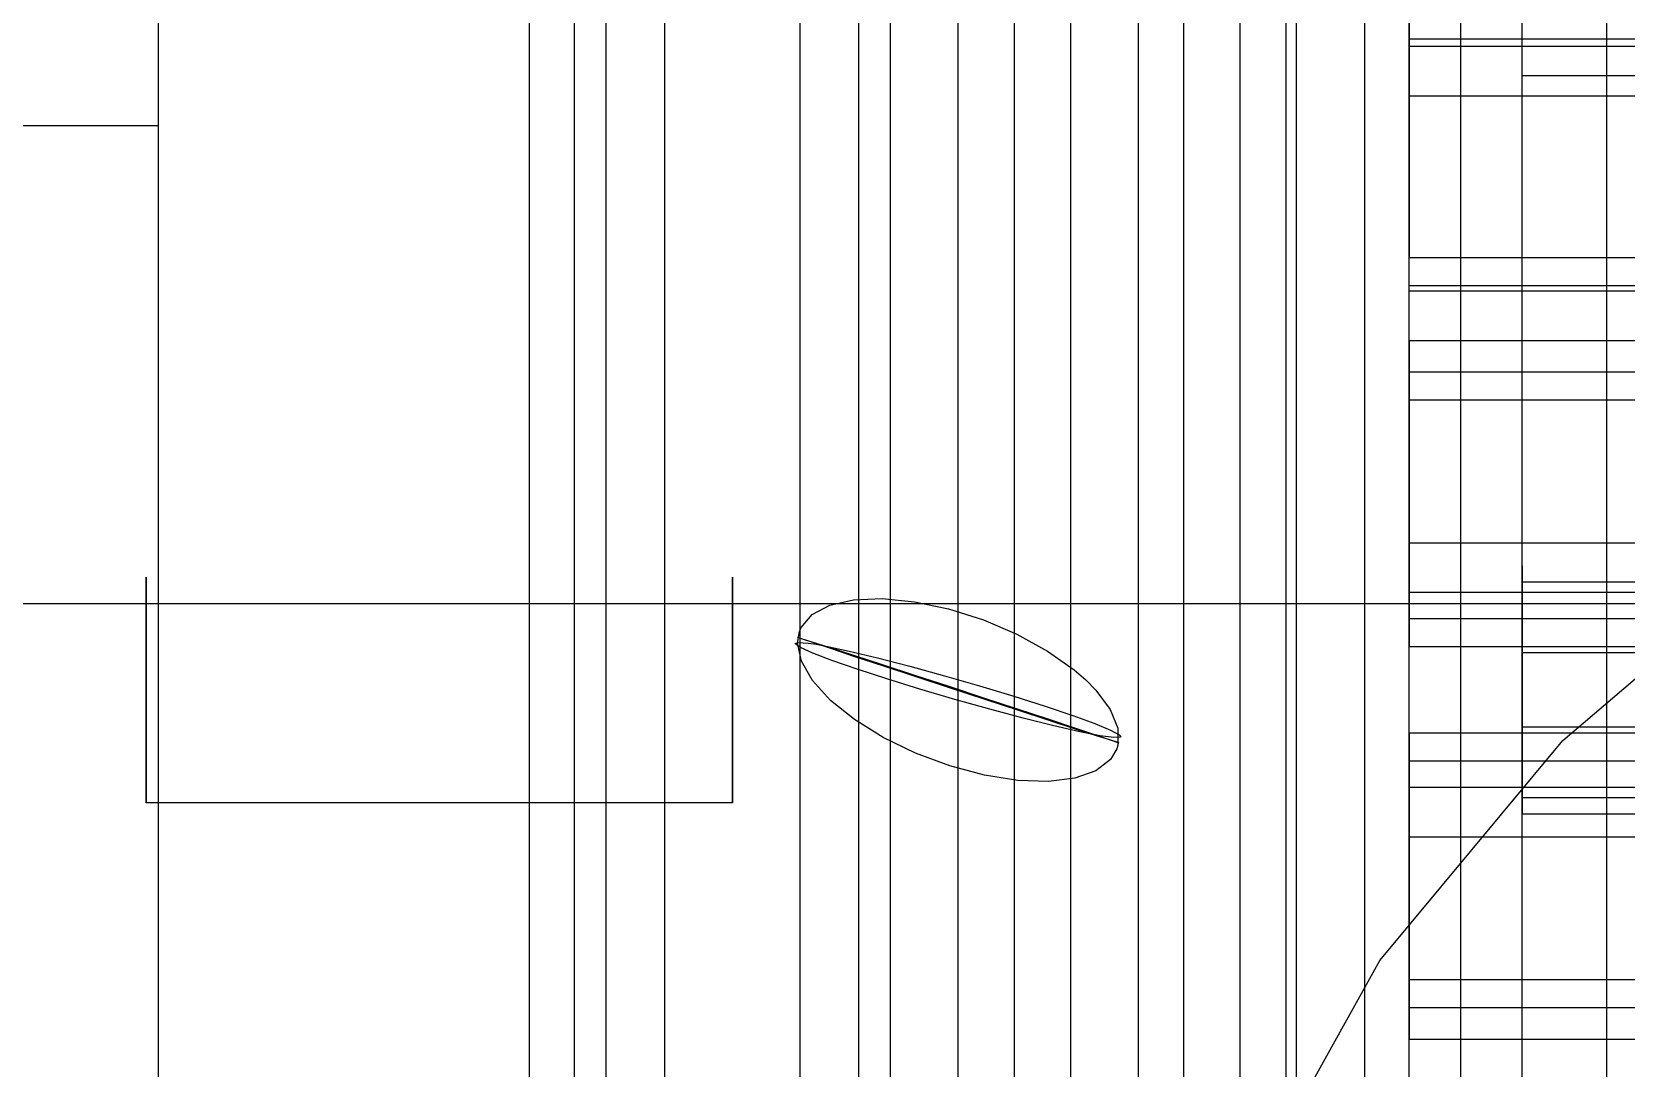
# Model space of a CAD drawing. Header units: millimetres. Extents: x -1355 to 669, y -1138 to 733.
# Drawn here: x -979.32 to -971.54, y 42.24 to 47.29 of the extents above; entities that cross this region are included whole.
import ezdxf

# ---------------------------------------------------------------- set-up
doc = ezdxf.new("R2010")
doc.units = ezdxf.units.MM
doc.layers.add('HIDDEN', color=8, linetype='Continuous')
doc.layers.add('VISIBLE', color=7, linetype='Continuous')

msp = doc.modelspace()

# ---------------------------------------------------------------- linework, layer by layer
at = {"layer": 'HIDDEN'}
for points in [[(-973.1984, 29), (-973.1984, 93)], [(-973.1984, 29), (-973.1984, 93)], [(-974.7984, 31.32), (-974.7984, 56.84)], [(-974.7984, 31.32), (-974.7984, 56.84)], [(-974.7984, 31.32), (-974.7984, 56.84)], [(-974.7984, 31.32), (-974.7984, 56.84)], [(-974.5234, 31.65), (-974.5234, 56.51)], [(-974.5234, 31.65), (-974.5234, 56.51)], [(-974.5234, 31.65), (-974.5234, 56.51)], [(-974.5234, 31.65), (-974.5234, 56.51)], [(-976.6684, 31.1), (-976.6684, 56.4)], [(-976.6684, 31.1), (-976.6684, 56.4)], [(-976.6684, 31.1), (-976.6684, 56.4)], [(-976.6684, 31.1), (-976.6684, 56.4)], [(-976.5144, 31.1), (-976.5144, 56.4)], [(-976.5144, 31.1), (-976.5144, 56.4)], [(-976.5144, 31.1), (-976.5144, 56.4)], [(-976.5144, 31.1), (-976.5144, 56.4)], [(-976.5144, 31.1), (-976.5144, 56.4)], [(-976.5144, 31.1), (-976.5144, 56.4)], [(-976.5144, 31.1), (-976.5144, 56.4)], [(-976.5144, 31.1), (-976.5144, 56.4)], [(-976.5144, 31.1), (-976.5144, 56.4)], [(-976.5144, 31.1), (-976.5144, 56.4)], [(-976.5144, 31.1), (-976.5144, 56.4)], [(-976.5144, 31.1), (-976.5144, 56.4)], [(-976.5144, 31.1), (-976.5144, 56.4)], [(-976.5144, 31.1), (-976.5144, 56.4)], [(-976.5144, 31.1), (-976.5144, 56.4)], [(-976.5144, 31.1), (-976.5144, 56.4)], [(-976.5144, 31.1), (-976.5144, 56.4)], [(-976.5144, 31.1), (-976.5144, 56.4)], [(-976.5144, 31.1), (-976.5144, 56.4)], [(-976.5144, 31.1), (-976.5144, 56.4)], [(-976.2284, 31.1), (-976.2284, 56.4)], [(-976.2284, 31.1), (-976.2284, 56.4)], [(-975.5684, 31.1), (-975.5684, 56.4)], [(-975.5684, 31.1), (-975.5684, 56.4)], [(-975.2824, 31.1), (-975.2824, 56.4)], [(-975.2824, 31.1), (-975.2824, 56.4)], [(-975.2824, 31.1), (-975.2824, 56.4)], [(-975.2824, 31.1), (-975.2824, 56.4)], [(-975.2824, 31.1), (-975.2824, 56.4)], [(-975.2824, 31.1), (-975.2824, 56.4)], [(-975.2824, 31.1), (-975.2824, 56.4)], [(-975.2824, 31.1), (-975.2824, 56.4)], [(-975.2824, 31.1), (-975.2824, 56.4)], [(-975.2824, 31.1), (-975.2824, 56.4)], [(-975.2824, 31.1), (-975.2824, 56.4)], [(-975.2824, 31.1), (-975.2824, 56.4)], [(-975.2824, 31.1), (-975.2824, 56.4)], [(-975.2824, 31.1), (-975.2824, 56.4)], [(-975.2824, 31.1), (-975.2824, 56.4)], [(-975.2824, 31.1), (-975.2824, 56.4)], [(-975.2824, 31.1), (-975.2824, 56.4)], [(-975.2824, 31.1), (-975.2824, 56.4)], [(-975.2824, 31.1), (-975.2824, 56.4)], [(-975.2824, 31.1), (-975.2824, 56.4)], [(-975.1284, 31.1), (-975.1284, 56.4)], [(-975.1284, 31.1), (-975.1284, 56.4)], [(-975.1284, 31.1), (-975.1284, 56.4)], [(-975.1284, 31.1), (-975.1284, 56.4)], [(-978.6984, 3.61), (-978.6984, 56.18)], [(-978.6984, 3.61), (-978.6984, 56.18)], [(-978.6984, 4.05), (-978.6984, 56.18)], [(-978.6984, 4.05), (-978.6984, 56.18)], [(-978.6984, 4.49), (-978.6984, 56.18)], [(-978.6984, 4.49), (-978.6984, 56.18)], [(-978.6984, 5.59), (-978.6984, 56.18)], [(-978.6984, 5.59), (-978.6984, 56.18)], [(-974.2484, 31.98), (-974.2484, 56.18)], [(-974.2484, 31.98), (-974.2484, 56.18)], [(-974.2484, 31.98), (-974.2484, 56.18)], [(-974.2484, 31.98), (-974.2484, 56.18)], [(-973.6984, 32.53), (-973.6984, 55.63)], [(-973.6984, 32.53), (-973.6984, 55.63)], [(-973.6984, 32.53), (-973.6984, 55.63)], [(-973.6984, 32.53), (-973.6984, 55.63)], [(-973.6984, 32.53), (-973.6984, 55.63)], [(-973.6984, 32.53), (-973.6984, 55.63)], [(-973.4234, 32.805), (-973.4234, 55.355)], [(-973.4234, 32.805), (-973.4234, 55.355)], [(-973.4234, 32.805), (-973.4234, 55.355)], [(-973.4234, 32.805), (-973.4234, 55.355)], [(-973.4234, 32.805), (-973.4234, 55.355)], [(-973.4234, 32.805), (-973.4234, 55.355)], [(-973.4234, 32.805), (-973.4234, 55.355)], [(-973.4234, 32.805), (-973.4234, 55.355)], [(-973.1484, 33.08), (-973.1484, 55.08)], [(-973.1484, 33.08), (-973.1484, 55.08)], [(-973.1484, 33.08), (-973.1484, 55.08)], [(-973.1484, 33.08), (-973.1484, 55.08)], [(-973.1484, 33.355), (-973.1484, 54.805)], [(-973.1484, 33.355), (-973.1484, 54.805)], [(-973.1484, 33.355), (-973.1484, 54.805)], [(-973.1484, 33.355), (-973.1484, 54.805)], [(-973.1484, 33.355), (-973.1484, 54.805)], [(-973.1484, 33.355), (-973.1484, 54.805)], [(-973.9184, 33.63), (-973.9184, 54.53)], [(-973.9184, 33.63), (-973.9184, 54.53)], [(-973.9184, 33.63), (-973.9184, 54.53)], [(-971.6359, 33.85), (-971.6359, 54.31)], [(-971.6359, 33.85), (-971.6359, 54.31)], [(-976.8884, 33.3), (-976.8884, 54.2)], [(-976.8884, 33.3), (-976.8884, 54.2)], [(-972.8153, 34.18), (-972.8153, 53.98)], [(-972.3464, 34.18), (-972.3464, 53.98)], [(-972.5984, 47.2168), (-972.5984, 49.3952)], [(-972.5984, 48.4448), (-972.5984, 47.2168)], [(-972.5984, 46.9752), (-972.5984, 48.2032)], [(-972.5984, 46.0248), (-972.5984, 48.2032)], [(-972.5984, 46.1874), (-972.5984, 47.8102)], [(-972.5984, 46.1874), (-972.5984, 47.8102)], [(-972.5984, 47.3898), (-972.5984, 46.1874)], [(-972.5984, 47.3898), (-972.5984, 46.1874)], [(-972.0484, 47.0742), (-972.0484, 47.4192)], [(-972.0484, 44.6058), (-972.0484, 47.4192)], [(-972.0484, 47.0742), (-972.0484, 47.4192)], [(-972.0484, 44.6058), (-972.0484, 47.4192)], [(-972.5984, 46.0502), (-972.5984, 47.2526)], [(-941.7984, 47.2526), (-972.5984, 47.2526)], [(-972.5984, 45.6298), (-972.5984, 47.2526)], [(-972.5984, 46.0502), (-972.5984, 47.2526)], [(-941.7984, 47.2526), (-972.5984, 47.2526)], [(-972.5984, 45.6298), (-972.5984, 47.2526)], [(-941.7984, 47.2168), (-972.5984, 47.2168)], [(-942.3484, 47.0742), (-972.0484, 47.0742)], [(-972.0484, 44.2608), (-972.0484, 47.0742)], [(-942.3484, 47.0742), (-972.0484, 47.0742)], [(-972.0484, 44.2608), (-972.0484, 47.0742)], [(-941.7984, 46.9752), (-972.5984, 46.9752)], [(-972.5984, 44.7968), (-972.5984, 46.9752)], [(-978.6984, 46.83), (-979.6984, 46.83)], [(-978.6984, 46.83), (-979.6984, 46.83)], [(-978.6984, 46.83), (-979.6984, 46.83)], [(-978.6984, 46.83), (-979.6984, 46.83)], [(-978.6984, 4.71), (-978.6984, 46.83)], [(-978.6984, 4.71), (-978.6984, 46.83)], [(-978.6984, 5.15), (-978.6984, 46.83)], [(-978.6984, 5.15), (-978.6984, 46.83)], [(-941.7984, 46.1874), (-972.5984, 46.1874)], [(-941.7984, 46.1874), (-972.5984, 46.1874)], [(-941.7984, 46.0502), (-972.5984, 46.0502)], [(-972.5984, 44.4274), (-972.5984, 46.0502)], [(-941.7984, 46.0502), (-972.5984, 46.0502)], [(-972.5984, 44.4274), (-972.5984, 46.0502)], [(-972.5984, 44.7968), (-972.5984, 46.0248)], [(-941.7984, 46.0248), (-972.5984, 46.0248)], [(-972.5984, 45.7832), (-972.5984, 44.5552)], [(-941.7984, 45.7832), (-972.5984, 45.7832)], [(-972.5984, 43.6048), (-972.5984, 45.7832)], [(-972.5984, 44.4274), (-972.5984, 45.6298)], [(-941.7984, 45.6298), (-972.5984, 45.6298)], [(-972.5984, 44.4274), (-972.5984, 45.6298)], [(-941.7984, 45.6298), (-972.5984, 45.6298)], [(-972.5984, 45.4926), (-972.5984, 44.2902)], [(-941.7984, 45.4926), (-972.5984, 45.4926)], [(-972.5984, 43.8698), (-972.5984, 45.4926)], [(-972.5984, 45.4926), (-972.5984, 44.2902)], [(-941.7984, 45.4926), (-972.5984, 45.4926)], [(-972.5984, 43.8698), (-972.5984, 45.4926)], [(-941.7984, 44.7968), (-972.5984, 44.7968)], [(-978.7584, 44.63), (-978.7584, 44.614)], [(-978.7584, 44.614), (-978.7584, 44.63)], [(-978.7584, 44.63), (-978.7584, 44.614)], [(-978.7584, 44.614), (-978.7584, 44.63)], [(-978.7584, 44.63), (-978.7584, 44.614)], [(-978.7584, 44.614), (-978.7584, 44.63)], [(-978.7584, 44.63), (-978.7584, 44.614)], [(-978.7584, 44.614), (-978.7584, 44.63)], [(-978.7584, 44.63), (-978.7584, 44.614)], [(-978.7584, 44.614), (-978.7584, 44.63)], [(-978.7584, 44.63), (-978.7584, 44.614)], [(-978.7584, 44.614), (-978.7584, 44.63)], [(-978.7584, 44.63), (-978.7584, 44.614)], [(-978.7584, 44.614), (-978.7584, 44.63)], [(-978.7584, 44.63), (-978.7584, 44.614)], [(-978.7584, 44.614), (-978.7584, 44.63)], [(-975.8984, 44.63), (-975.8984, 44.614)], [(-975.8984, 44.614), (-975.8984, 44.63)], [(-975.8984, 44.63), (-975.8984, 44.614)], [(-975.8984, 44.614), (-975.8984, 44.63)], [(-975.8984, 44.63), (-975.8984, 44.614)], [(-975.8984, 44.614), (-975.8984, 44.63)], [(-975.8984, 44.63), (-975.8984, 44.614)], [(-975.8984, 44.614), (-975.8984, 44.63)], [(-975.8984, 44.63), (-975.8984, 44.614)], [(-975.8984, 44.614), (-975.8984, 44.63)], [(-975.8984, 44.63), (-975.8984, 44.614)], [(-975.8984, 44.614), (-975.8984, 44.63)], [(-975.8984, 44.63), (-975.8984, 44.614)], [(-975.8984, 44.614), (-975.8984, 44.63)], [(-975.8984, 44.63), (-975.8984, 44.614)], [(-975.8984, 44.614), (-975.8984, 44.63)], [(-972.0484, 44.685), (-972.0484, 44.6674)], [(-972.0484, 44.6674), (-972.0484, 44.685)], [(-972.0484, 44.685), (-972.0484, 44.6674)], [(-972.0484, 44.6674), (-972.0484, 44.685)], [(-972.0484, 44.685), (-972.0484, 44.6674)], [(-972.0484, 44.6674), (-972.0484, 44.685)], [(-972.0484, 44.685), (-972.0484, 44.6674)], [(-972.0484, 44.6674), (-972.0484, 44.685)], [(-972.0484, 44.685), (-972.0484, 44.6674)], [(-972.0484, 44.6674), (-972.0484, 44.685)], [(-972.0484, 44.685), (-972.0484, 44.6674)], [(-972.0484, 44.6674), (-972.0484, 44.685)], [(-972.0484, 44.685), (-972.0484, 44.6674)], [(-972.0484, 44.6674), (-972.0484, 44.685)], [(-972.0484, 44.685), (-972.0484, 44.6674)], [(-972.0484, 44.6674), (-972.0484, 44.685)], [(-972.0484, 44.685), (-972.0484, 44.6674)], [(-972.0484, 44.6674), (-972.0484, 44.685)], [(-972.0484, 44.6674), (-972.0484, 44.6157)], [(-972.0484, 44.6157), (-972.0484, 44.6674)], [(-972.0484, 44.6674), (-972.0484, 44.6157)], [(-972.0484, 44.6157), (-972.0484, 44.6674)], [(-972.0484, 44.6674), (-972.0484, 44.6157)], [(-972.0484, 44.6157), (-972.0484, 44.6674)], [(-972.0484, 44.6674), (-972.0484, 44.6157)], [(-972.0484, 44.6157), (-972.0484, 44.6674)], [(-972.0484, 44.6674), (-972.0484, 44.6157)], [(-972.0484, 44.6157), (-972.0484, 44.6674)], [(-972.0484, 44.6674), (-972.0484, 44.6157)], [(-972.0484, 44.6157), (-972.0484, 44.6674)], [(-972.0484, 44.6674), (-972.0484, 44.6157)], [(-972.0484, 44.6157), (-972.0484, 44.6674)], [(-972.0484, 44.6674), (-972.0484, 44.6157)], [(-972.0484, 44.6157), (-972.0484, 44.6674)], [(-972.0484, 44.6674), (-972.0484, 44.6157)], [(-972.0484, 44.6157), (-972.0484, 44.6674)], [(-978.7584, 44.614), (-978.7584, 44.567)], [(-978.7584, 44.567), (-978.7584, 44.614)], [(-978.7584, 44.614), (-978.7584, 44.567)], [(-978.7584, 44.567), (-978.7584, 44.614)], [(-978.7584, 44.614), (-978.7584, 44.567)], [(-978.7584, 44.567), (-978.7584, 44.614)], [(-978.7584, 44.614), (-978.7584, 44.567)], [(-978.7584, 44.567), (-978.7584, 44.614)], [(-978.7584, 44.614), (-978.7584, 44.567)], [(-978.7584, 44.567), (-978.7584, 44.614)], [(-978.7584, 44.614), (-978.7584, 44.567)], [(-978.7584, 44.567), (-978.7584, 44.614)], [(-978.7584, 44.614), (-978.7584, 44.567)], [(-978.7584, 44.567), (-978.7584, 44.614)], [(-978.7584, 44.614), (-978.7584, 44.567)], [(-978.7584, 44.567), (-978.7584, 44.614)], [(-978.7584, 44.567), (-978.7584, 44.4917)], [(-978.7584, 44.4917), (-978.7584, 44.567)], [(-978.7584, 44.567), (-978.7584, 44.4917)], [(-978.7584, 44.4917), (-978.7584, 44.567)], [(-978.7584, 44.567), (-978.7584, 44.4917)], [(-978.7584, 44.4917), (-978.7584, 44.567)], [(-978.7584, 44.567), (-978.7584, 44.4917)], [(-978.7584, 44.4917), (-978.7584, 44.567)], [(-978.7584, 44.567), (-978.7584, 44.4917)], [(-978.7584, 44.4917), (-978.7584, 44.567)], [(-978.7584, 44.567), (-978.7584, 44.4917)], [(-978.7584, 44.4917), (-978.7584, 44.567)], [(-978.7584, 44.567), (-978.7584, 44.4917)], [(-978.7584, 44.4917), (-978.7584, 44.567)], [(-978.7584, 44.567), (-978.7584, 44.4917)], [(-978.7584, 44.4917), (-978.7584, 44.567)], [(-975.8984, 44.614), (-975.8984, 44.567)], [(-975.8984, 44.567), (-975.8984, 44.614)], [(-975.8984, 44.614), (-975.8984, 44.567)], [(-975.8984, 44.567), (-975.8984, 44.614)], [(-975.8984, 44.614), (-975.8984, 44.567)], [(-975.8984, 44.567), (-975.8984, 44.614)], [(-975.8984, 44.614), (-975.8984, 44.567)], [(-975.8984, 44.567), (-975.8984, 44.614)], [(-975.8984, 44.614), (-975.8984, 44.567)], [(-975.8984, 44.567), (-975.8984, 44.614)], [(-975.8984, 44.614), (-975.8984, 44.567)], [(-975.8984, 44.567), (-975.8984, 44.614)], [(-975.8984, 44.614), (-975.8984, 44.567)], [(-975.8984, 44.567), (-975.8984, 44.614)], [(-975.8984, 44.614), (-975.8984, 44.567)], [(-975.8984, 44.567), (-975.8984, 44.614)], [(-975.8984, 44.567), (-975.8984, 44.4917)], [(-975.8984, 44.4917), (-975.8984, 44.567)], [(-975.8984, 44.567), (-975.8984, 44.4917)], [(-975.8984, 44.4917), (-975.8984, 44.567)], [(-975.8984, 44.567), (-975.8984, 44.4917)], [(-975.8984, 44.4917), (-975.8984, 44.567)], [(-975.8984, 44.567), (-975.8984, 44.4917)], [(-975.8984, 44.4917), (-975.8984, 44.567)], [(-975.8984, 44.567), (-975.8984, 44.4917)], [(-975.8984, 44.4917), (-975.8984, 44.567)], [(-975.8984, 44.567), (-975.8984, 44.4917)], [(-975.8984, 44.4917), (-975.8984, 44.567)], [(-975.8984, 44.567), (-975.8984, 44.4917)], [(-975.8984, 44.4917), (-975.8984, 44.567)], [(-975.8984, 44.567), (-975.8984, 44.4917)], [(-975.8984, 44.4917), (-975.8984, 44.567)], [(-941.7984, 44.5552), (-972.5984, 44.5552)], [(-972.5984, 42.3768), (-972.5984, 44.5552)], [(-972.0484, 44.6157), (-972.0484, 44.5328)], [(-972.0484, 44.5328), (-972.0484, 44.6157)], [(-972.0484, 44.6157), (-972.0484, 44.5328)], [(-972.0484, 44.5328), (-972.0484, 44.6157)], [(-972.0484, 44.6157), (-972.0484, 44.5328)], [(-972.0484, 44.5328), (-972.0484, 44.6157)], [(-972.0484, 44.6157), (-972.0484, 44.5328)], [(-972.0484, 44.5328), (-972.0484, 44.6157)], [(-972.0484, 44.6157), (-972.0484, 44.5328)], [(-972.0484, 44.5328), (-972.0484, 44.6157)], [(-972.0484, 44.6157), (-972.0484, 44.5328)], [(-972.0484, 44.5328), (-972.0484, 44.6157)], [(-972.0484, 44.6157), (-972.0484, 44.5328)], [(-972.0484, 44.5328), (-972.0484, 44.6157)], [(-972.0484, 44.6157), (-972.0484, 44.5328)], [(-972.0484, 44.5328), (-972.0484, 44.6157)], [(-972.0484, 44.6157), (-972.0484, 44.5328)], [(-972.0484, 44.5328), (-972.0484, 44.6157)], [(-972.0484, 44.2608), (-972.0484, 44.6058)], [(-942.3484, 44.6058), (-972.0484, 44.6058)], [(-972.0484, 44.2608), (-972.0484, 44.6058)], [(-942.3484, 44.6058), (-972.0484, 44.6058)], [(-919.6984, 44.5), (-994.6984, 44.5)], [(-919.6984, 44.5), (-994.6984, 44.5)], [(-978.7584, 44.4917), (-978.7584, 44.3924)], [(-978.7584, 44.3924), (-978.7584, 44.4917)], [(-978.7584, 44.4917), (-978.7584, 44.3924)], [(-978.7584, 44.3924), (-978.7584, 44.4917)], [(-978.7584, 44.4917), (-978.7584, 44.3924)], [(-978.7584, 44.3924), (-978.7584, 44.4917)], [(-978.7584, 44.4917), (-978.7584, 44.3924)], [(-978.7584, 44.3924), (-978.7584, 44.4917)], [(-978.7584, 44.4917), (-978.7584, 44.3924)], [(-978.7584, 44.3924), (-978.7584, 44.4917)], [(-978.7584, 44.4917), (-978.7584, 44.3924)], [(-978.7584, 44.3924), (-978.7584, 44.4917)], [(-978.7584, 44.4917), (-978.7584, 44.3924)], [(-978.7584, 44.3924), (-978.7584, 44.4917)], [(-978.7584, 44.4917), (-978.7584, 44.3924)], [(-978.7584, 44.3924), (-978.7584, 44.4917)], [(-975.8984, 44.4917), (-975.8984, 44.3924)], [(-975.8984, 44.3924), (-975.8984, 44.4917)], [(-975.8984, 44.4917), (-975.8984, 44.3924)], [(-975.8984, 44.3924), (-975.8984, 44.4917)], [(-975.8984, 44.4917), (-975.8984, 44.3924)], [(-975.8984, 44.3924), (-975.8984, 44.4917)], [(-975.8984, 44.4917), (-975.8984, 44.3924)], [(-975.8984, 44.3924), (-975.8984, 44.4917)], [(-975.8984, 44.4917), (-975.8984, 44.3924)], [(-975.8984, 44.3924), (-975.8984, 44.4917)], [(-975.8984, 44.4917), (-975.8984, 44.3924)], [(-975.8984, 44.3924), (-975.8984, 44.4917)], [(-975.8984, 44.4917), (-975.8984, 44.3924)], [(-975.8984, 44.3924), (-975.8984, 44.4917)], [(-975.8984, 44.4917), (-975.8984, 44.3924)], [(-975.8984, 44.3924), (-975.8984, 44.4917)], [(-975.5109, 44.4478), (-975.4244, 44.4934)], [(-975.4244, 44.4934), (-975.3087, 44.5198)], [(-975.3087, 44.5198), (-975.169, 44.5257)], [(-975.169, 44.5257), (-975.0119, 44.5107)], [(-975.0119, 44.5107), (-974.8447, 44.4755)], [(-974.8447, 44.4755), (-974.6753, 44.4217)], [(-972.0484, 44.5328), (-972.0484, 44.4237)], [(-972.0484, 44.4237), (-972.0484, 44.5328)], [(-972.0484, 44.5328), (-972.0484, 44.4237)], [(-972.0484, 44.4237), (-972.0484, 44.5328)], [(-972.0484, 44.5328), (-972.0484, 44.4237)], [(-972.0484, 44.4237), (-972.0484, 44.5328)], [(-972.0484, 44.5328), (-972.0484, 44.4237)], [(-972.0484, 44.4237), (-972.0484, 44.5328)], [(-972.0484, 44.5328), (-972.0484, 44.4237)], [(-972.0484, 44.4237), (-972.0484, 44.5328)], [(-972.0484, 44.5328), (-972.0484, 44.4237)], [(-972.0484, 44.4237), (-972.0484, 44.5328)], [(-972.0484, 44.5328), (-972.0484, 44.4237)], [(-972.0484, 44.4237), (-972.0484, 44.5328)], [(-972.0484, 44.5328), (-972.0484, 44.4237)], [(-972.0484, 44.4237), (-972.0484, 44.5328)], [(-972.0484, 44.5328), (-972.0484, 44.4237)], [(-972.0484, 44.4237), (-972.0484, 44.5328)], [(-978.7584, 44.3924), (-978.7584, 44.275)], [(-978.7584, 44.275), (-978.7584, 44.3924)], [(-978.7584, 44.3924), (-978.7584, 44.275)], [(-978.7584, 44.275), (-978.7584, 44.3924)], [(-978.7584, 44.3924), (-978.7584, 44.275)], [(-978.7584, 44.275), (-978.7584, 44.3924)], [(-978.7584, 44.3924), (-978.7584, 44.275)], [(-978.7584, 44.275), (-978.7584, 44.3924)], [(-978.7584, 44.3924), (-978.7584, 44.275)], [(-978.7584, 44.275), (-978.7584, 44.3924)], [(-978.7584, 44.3924), (-978.7584, 44.275)], [(-978.7584, 44.275), (-978.7584, 44.3924)], [(-978.7584, 44.3924), (-978.7584, 44.275)], [(-978.7584, 44.275), (-978.7584, 44.3924)], [(-978.7584, 44.3924), (-978.7584, 44.275)], [(-978.7584, 44.275), (-978.7584, 44.3924)], [(-975.8984, 44.3924), (-975.8984, 44.275)], [(-975.8984, 44.275), (-975.8984, 44.3924)], [(-975.8984, 44.3924), (-975.8984, 44.275)], [(-975.8984, 44.275), (-975.8984, 44.3924)], [(-975.8984, 44.3924), (-975.8984, 44.275)], [(-975.8984, 44.275), (-975.8984, 44.3924)], [(-975.8984, 44.3924), (-975.8984, 44.275)], [(-975.8984, 44.275), (-975.8984, 44.3924)], [(-975.8984, 44.3924), (-975.8984, 44.275)], [(-975.8984, 44.275), (-975.8984, 44.3924)], [(-975.8984, 44.3924), (-975.8984, 44.275)], [(-975.8984, 44.275), (-975.8984, 44.3924)], [(-975.8984, 44.3924), (-975.8984, 44.275)], [(-975.8984, 44.275), (-975.8984, 44.3924)], [(-975.8984, 44.3924), (-975.8984, 44.275)], [(-975.8984, 44.275), (-975.8984, 44.3924)], [(-975.5641, 44.3849), (-975.5109, 44.4478)], [(-974.6753, 44.4217), (-974.5118, 44.352)], [(-941.7984, 44.4274), (-972.5984, 44.4274)], [(-941.7984, 44.4274), (-972.5984, 44.4274)], [(-972.0484, 44.4237), (-972.0484, 44.2945)], [(-972.0484, 44.2945), (-972.0484, 44.4237)], [(-972.0484, 44.4237), (-972.0484, 44.2945)], [(-972.0484, 44.2945), (-972.0484, 44.4237)], [(-972.0484, 44.4237), (-972.0484, 44.2945)], [(-972.0484, 44.2945), (-972.0484, 44.4237)], [(-972.0484, 44.4237), (-972.0484, 44.2945)], [(-972.0484, 44.2945), (-972.0484, 44.4237)], [(-972.0484, 44.4237), (-972.0484, 44.2945)], [(-972.0484, 44.2945), (-972.0484, 44.4237)], [(-972.0484, 44.4237), (-972.0484, 44.2945)], [(-972.0484, 44.2945), (-972.0484, 44.4237)], [(-972.0484, 44.4237), (-972.0484, 44.2945)], [(-972.0484, 44.2945), (-972.0484, 44.4237)], [(-972.0484, 44.4237), (-972.0484, 44.2945)], [(-972.0484, 44.2945), (-972.0484, 44.4237)], [(-972.0484, 44.4237), (-972.0484, 44.2945)], [(-972.0484, 44.2945), (-972.0484, 44.4237)], [(-975.5912, 44.3081), (-975.578, 44.3125)], [(-975.5773, 44.3352), (-975.5823, 44.3372)], [(-975.5823, 44.3372), (-975.5645, 44.332)], [(-975.5823, 44.3372), (-975.5823, 44.3372)], [(-975.5816, 44.3079), (-975.5722, 44.3659)], [(-975.578, 44.3125), (-975.529, 44.309)], [(-975.5626, 44.33), (-975.5773, 44.3352)], [(-975.5722, 44.3659), (-975.5641, 44.3849)], [(-975.5645, 44.332), (-975.5113, 44.3152)], [(-975.5076, 44.3113), (-975.5626, 44.33)], [(-975.5113, 44.3152), (-975.4248, 44.2874)], [(-974.5118, 44.352), (-974.362, 44.2697)], [(-978.7584, 44.275), (-978.7584, 44.1463)], [(-978.7584, 44.1463), (-978.7584, 44.275)], [(-978.7584, 44.275), (-978.7584, 44.1463)], [(-978.7584, 44.1463), (-978.7584, 44.275)], [(-978.7584, 44.275), (-978.7584, 44.1463)], [(-978.7584, 44.1463), (-978.7584, 44.275)], [(-978.7584, 44.275), (-978.7584, 44.1463)], [(-978.7584, 44.1463), (-978.7584, 44.275)], [(-978.7584, 44.275), (-978.7584, 44.1463)], [(-978.7584, 44.1463), (-978.7584, 44.275)], [(-978.7584, 44.275), (-978.7584, 44.1463)], [(-978.7584, 44.1463), (-978.7584, 44.275)], [(-978.7584, 44.275), (-978.7584, 44.1463)], [(-978.7584, 44.1463), (-978.7584, 44.275)], [(-978.7584, 44.275), (-978.7584, 44.1463)], [(-978.7584, 44.1463), (-978.7584, 44.275)], [(-975.8984, 44.275), (-975.8984, 44.1463)], [(-975.8984, 44.1463), (-975.8984, 44.275)], [(-975.8984, 44.275), (-975.8984, 44.1463)], [(-975.8984, 44.1463), (-975.8984, 44.275)], [(-975.8984, 44.275), (-975.8984, 44.1463)], [(-975.8984, 44.1463), (-975.8984, 44.275)], [(-975.8984, 44.275), (-975.8984, 44.1463)], [(-975.8984, 44.1463), (-975.8984, 44.275)], [(-975.8984, 44.275), (-975.8984, 44.1463)], [(-975.8984, 44.1463), (-975.8984, 44.275)], [(-975.8984, 44.275), (-975.8984, 44.1463)], [(-975.8984, 44.1463), (-975.8984, 44.275)], [(-975.8984, 44.275), (-975.8984, 44.1463)], [(-975.8984, 44.1463), (-975.8984, 44.275)], [(-975.8984, 44.275), (-975.8984, 44.1463)], [(-975.8984, 44.1463), (-975.8984, 44.275)], [(-975.591, 44.3053), (-975.5912, 44.3081)], [(-975.5669, 44.2875), (-975.591, 44.3053)], [(-975.5626, 44.2202), (-975.5816, 44.3079)], [(-975.5068, 44.26), (-975.5669, 44.2875)], [(-975.529, 44.309), (-975.4899, 44.3029)], [(-975.4194, 44.2818), (-975.5076, 44.3113)], [(-975.4135, 44.224), (-975.5068, 44.26)], [(-975.4899, 44.3029), (-975.4424, 44.2941)], [(-975.4424, 44.2941), (-975.3293, 44.2698)], [(-975.4248, 44.2874), (-975.3087, 44.2499)], [(-975.302, 44.2427), (-975.4194, 44.2818)], [(-975.3293, 44.2698), (-975.1911, 44.2366)], [(-975.3087, 44.2499), (-975.1687, 44.2043)], [(-975.1608, 44.196), (-975.302, 44.2427)], [(-975.1911, 44.2366), (-975.0341, 44.196)], [(-974.362, 44.2697), (-974.233, 44.179)], [(-941.7984, 44.2902), (-972.5984, 44.2902)], [(-972.5984, 42.6674), (-972.5984, 44.2902)], [(-941.7984, 44.2902), (-972.5984, 44.2902)], [(-972.5984, 42.6674), (-972.5984, 44.2902)], [(-972.0484, 44.2945), (-972.0484, 44.1529)], [(-972.0484, 44.1529), (-972.0484, 44.2945)], [(-972.0484, 44.2945), (-972.0484, 44.1529)], [(-972.0484, 44.1529), (-972.0484, 44.2945)], [(-972.0484, 44.2945), (-972.0484, 44.1529)], [(-972.0484, 44.1529), (-972.0484, 44.2945)], [(-972.0484, 44.2945), (-972.0484, 44.1529)], [(-972.0484, 44.1529), (-972.0484, 44.2945)], [(-972.0484, 44.2945), (-972.0484, 44.1529)], [(-972.0484, 44.1529), (-972.0484, 44.2945)], [(-972.0484, 44.2945), (-972.0484, 44.1529)], [(-972.0484, 44.1529), (-972.0484, 44.2945)], [(-972.0484, 44.2945), (-972.0484, 44.1529)], [(-972.0484, 44.1529), (-972.0484, 44.2945)], [(-972.0484, 44.2945), (-972.0484, 44.1529)], [(-972.0484, 44.1529), (-972.0484, 44.2945)], [(-972.0484, 44.2945), (-972.0484, 44.1529)], [(-972.0484, 44.1529), (-972.0484, 44.2945)], [(-942.3484, 44.2608), (-972.0484, 44.2608)], [(-942.3484, 44.2608), (-972.0484, 44.2608)], [(-975.508, 44.126), (-975.5626, 44.2202)], [(-975.2914, 44.1813), (-975.4135, 44.224)], [(-975.1463, 44.1339), (-975.2914, 44.1813)], [(-975.1687, 44.2043), (-975.0113, 44.1529)], [(-975.0027, 44.1439), (-975.1608, 44.196)], [(-975.0341, 44.196), (-974.8657, 44.1499)], [(-974.233, 44.179), (-974.1759, 44.1297)], [(-978.7584, 44.1463), (-978.7584, 44.0137)], [(-978.7584, 44.0137), (-978.7584, 44.1463)], [(-978.7584, 44.1463), (-978.7584, 44.0137)], [(-978.7584, 44.0137), (-978.7584, 44.1463)], [(-978.7584, 44.1463), (-978.7584, 44.0137)], [(-978.7584, 44.0137), (-978.7584, 44.1463)], [(-978.7584, 44.1463), (-978.7584, 44.0137)], [(-978.7584, 44.0137), (-978.7584, 44.1463)], [(-978.7584, 44.1463), (-978.7584, 44.0137)], [(-978.7584, 44.0137), (-978.7584, 44.1463)], [(-978.7584, 44.1463), (-978.7584, 44.0137)], [(-978.7584, 44.0137), (-978.7584, 44.1463)], [(-978.7584, 44.1463), (-978.7584, 44.0137)], [(-978.7584, 44.0137), (-978.7584, 44.1463)], [(-978.7584, 44.1463), (-978.7584, 44.0137)], [(-978.7584, 44.0137), (-978.7584, 44.1463)], [(-975.8984, 44.1463), (-975.8984, 44.0137)], [(-975.8984, 44.0137), (-975.8984, 44.1463)], [(-975.8984, 44.1463), (-975.8984, 44.0137)], [(-975.8984, 44.0137), (-975.8984, 44.1463)], [(-975.8984, 44.1463), (-975.8984, 44.0137)], [(-975.8984, 44.0137), (-975.8984, 44.1463)], [(-975.8984, 44.1463), (-975.8984, 44.0137)], [(-975.8984, 44.0137), (-975.8984, 44.1463)], [(-975.8984, 44.1463), (-975.8984, 44.0137)], [(-975.8984, 44.0137), (-975.8984, 44.1463)], [(-975.8984, 44.1463), (-975.8984, 44.0137)], [(-975.8984, 44.0137), (-975.8984, 44.1463)], [(-975.8984, 44.1463), (-975.8984, 44.0137)], [(-975.8984, 44.0137), (-975.8984, 44.1463)], [(-975.8984, 44.1463), (-975.8984, 44.0137)], [(-975.8984, 44.0137), (-975.8984, 44.1463)], [(-975.4202, 44.0297), (-975.508, 44.126)], [(-974.985, 44.084), (-975.1463, 44.1339)], [(-975.0113, 44.1529), (-974.844, 44.0982)], [(-974.8351, 44.0888), (-975.0027, 44.1439)], [(-974.8151, 44.034), (-974.985, 44.084)], [(-974.8657, 44.1499), (-974.694, 44.1005)], [(-974.844, 44.0982), (-974.6746, 44.0426)], [(-974.6659, 44.0334), (-974.8351, 44.0888)], [(-974.694, 44.1005), (-974.5272, 44.0501)], [(-974.1759, 44.1297), (-974.1268, 44.08)], [(-974.1268, 44.08), (-974.0565, 43.9852)], [(-972.0484, 44.1529), (-972.0484, 44.0071)], [(-972.0484, 44.0071), (-972.0484, 44.1529)], [(-972.0484, 44.1529), (-972.0484, 44.0071)], [(-972.0484, 44.0071), (-972.0484, 44.1529)], [(-972.0484, 44.1529), (-972.0484, 44.0071)], [(-972.0484, 44.0071), (-972.0484, 44.1529)], [(-972.0484, 44.1529), (-972.0484, 44.0071)], [(-972.0484, 44.0071), (-972.0484, 44.1529)], [(-972.0484, 44.1529), (-972.0484, 44.0071)], [(-972.0484, 44.0071), (-972.0484, 44.1529)], [(-972.0484, 44.1529), (-972.0484, 44.0071)], [(-972.0484, 44.0071), (-972.0484, 44.1529)], [(-972.0484, 44.1529), (-972.0484, 44.0071)], [(-972.0484, 44.0071), (-972.0484, 44.1529)], [(-972.0484, 44.1529), (-972.0484, 44.0071)], [(-972.0484, 44.0071), (-972.0484, 44.1529)], [(-972.0484, 44.1529), (-972.0484, 44.0071)], [(-972.0484, 44.0071), (-972.0484, 44.1529)], [(-978.7584, 44.0137), (-978.7584, 43.885)], [(-978.7584, 43.885), (-978.7584, 44.0137)], [(-978.7584, 44.0137), (-978.7584, 43.885)], [(-978.7584, 43.885), (-978.7584, 44.0137)], [(-978.7584, 44.0137), (-978.7584, 43.885)], [(-978.7584, 43.885), (-978.7584, 44.0137)], [(-978.7584, 44.0137), (-978.7584, 43.885)], [(-978.7584, 43.885), (-978.7584, 44.0137)], [(-978.7584, 44.0137), (-978.7584, 43.885)], [(-978.7584, 43.885), (-978.7584, 44.0137)], [(-978.7584, 44.0137), (-978.7584, 43.885)], [(-978.7584, 43.885), (-978.7584, 44.0137)], [(-978.7584, 44.0137), (-978.7584, 43.885)], [(-978.7584, 43.885), (-978.7584, 44.0137)], [(-978.7584, 44.0137), (-978.7584, 43.885)], [(-978.7584, 43.885), (-978.7584, 44.0137)], [(-975.8984, 44.0137), (-975.8984, 43.885)], [(-975.8984, 43.885), (-975.8984, 44.0137)], [(-975.8984, 44.0137), (-975.8984, 43.885)], [(-975.8984, 43.885), (-975.8984, 44.0137)], [(-975.8984, 44.0137), (-975.8984, 43.885)], [(-975.8984, 43.885), (-975.8984, 44.0137)], [(-975.8984, 44.0137), (-975.8984, 43.885)], [(-975.8984, 43.885), (-975.8984, 44.0137)], [(-975.8984, 44.0137), (-975.8984, 43.885)], [(-975.8984, 43.885), (-975.8984, 44.0137)], [(-975.8984, 44.0137), (-975.8984, 43.885)], [(-975.8984, 43.885), (-975.8984, 44.0137)], [(-975.8984, 44.0137), (-975.8984, 43.885)], [(-975.8984, 43.885), (-975.8984, 44.0137)], [(-975.8984, 44.0137), (-975.8984, 43.885)], [(-975.8984, 43.885), (-975.8984, 44.0137)], [(-975.3035, 43.9357), (-975.4202, 44.0297)], [(-974.6445, 43.9861), (-974.8151, 44.034)], [(-974.6746, 44.0426), (-974.5112, 43.9888)], [(-974.503, 43.9801), (-974.6659, 44.0334)], [(-974.5272, 44.0501), (-974.3733, 44.0012)], [(-974.3733, 44.0012), (-974.2393, 43.9559)], [(-972.0484, 44.0071), (-972.0484, 43.8655)], [(-972.0484, 43.8655), (-972.0484, 44.0071)], [(-972.0484, 44.0071), (-972.0484, 43.8655)], [(-972.0484, 43.8655), (-972.0484, 44.0071)], [(-972.0484, 44.0071), (-972.0484, 43.8655)], [(-972.0484, 43.8655), (-972.0484, 44.0071)], [(-972.0484, 44.0071), (-972.0484, 43.8655)], [(-972.0484, 43.8655), (-972.0484, 44.0071)], [(-972.0484, 44.0071), (-972.0484, 43.8655)], [(-972.0484, 43.8655), (-972.0484, 44.0071)], [(-972.0484, 44.0071), (-972.0484, 43.8655)], [(-972.0484, 43.8655), (-972.0484, 44.0071)], [(-972.0484, 44.0071), (-972.0484, 43.8655)], [(-972.0484, 43.8655), (-972.0484, 44.0071)], [(-972.0484, 44.0071), (-972.0484, 43.8655)], [(-972.0484, 43.8655), (-972.0484, 44.0071)], [(-972.0484, 44.0071), (-972.0484, 43.8655)], [(-972.0484, 43.8655), (-972.0484, 44.0071)], [(-975.1633, 43.8484), (-975.3035, 43.9357)], [(-974.4811, 43.9425), (-974.6445, 43.9861)], [(-974.5112, 43.9888), (-974.3612, 43.9393)], [(-974.3539, 43.9315), (-974.503, 43.9801)], [(-974.3325, 43.9054), (-974.4811, 43.9425)], [(-974.3612, 43.9393), (-974.2317, 43.8963)], [(-974.2257, 43.8899), (-974.3539, 43.9315)], [(-974.2393, 43.9559), (-974.1315, 43.9165)], [(-974.0565, 43.9852), (-974.02, 43.8942)], [(-978.7584, 43.885), (-978.7584, 43.7676)], [(-978.7584, 43.7676), (-978.7584, 43.885)], [(-978.7584, 43.885), (-978.7584, 43.7676)], [(-978.7584, 43.7676), (-978.7584, 43.885)], [(-978.7584, 43.885), (-978.7584, 43.7676)], [(-978.7584, 43.7676), (-978.7584, 43.885)], [(-978.7584, 43.885), (-978.7584, 43.7676)], [(-978.7584, 43.7676), (-978.7584, 43.885)], [(-978.7584, 43.885), (-978.7584, 43.7676)], [(-978.7584, 43.7676), (-978.7584, 43.885)], [(-978.7584, 43.885), (-978.7584, 43.7676)], [(-978.7584, 43.7676), (-978.7584, 43.885)], [(-978.7584, 43.885), (-978.7584, 43.7676)], [(-978.7584, 43.7676), (-978.7584, 43.885)], [(-978.7584, 43.885), (-978.7584, 43.7676)], [(-978.7584, 43.7676), (-978.7584, 43.885)], [(-975.8984, 43.885), (-975.8984, 43.7676)], [(-975.8984, 43.7676), (-975.8984, 43.885)], [(-975.8984, 43.885), (-975.8984, 43.7676)], [(-975.8984, 43.7676), (-975.8984, 43.885)], [(-975.8984, 43.885), (-975.8984, 43.7676)], [(-975.8984, 43.7676), (-975.8984, 43.885)], [(-975.8984, 43.885), (-975.8984, 43.7676)], [(-975.8984, 43.7676), (-975.8984, 43.885)], [(-975.8984, 43.885), (-975.8984, 43.7676)], [(-975.8984, 43.7676), (-975.8984, 43.885)], [(-975.8984, 43.885), (-975.8984, 43.7676)], [(-975.8984, 43.7676), (-975.8984, 43.885)], [(-975.8984, 43.885), (-975.8984, 43.7676)], [(-975.8984, 43.7676), (-975.8984, 43.885)], [(-975.8984, 43.885), (-975.8984, 43.7676)], [(-975.8984, 43.7676), (-975.8984, 43.885)], [(-975.006, 43.772), (-975.1633, 43.8484)], [(-974.2056, 43.8765), (-974.3325, 43.9054)], [(-974.2317, 43.8963), (-974.1287, 43.862)], [(-974.1241, 43.8571), (-974.2257, 43.8899)], [(-974.1064, 43.857), (-974.2056, 43.8765)], [(-974.1315, 43.9165), (-974.0549, 43.8848)], [(-974.1287, 43.862), (-974.0568, 43.8378)], [(-974.054, 43.8348), (-974.1241, 43.8571)], [(-974.0394, 43.8479), (-974.1064, 43.857)], [(-974.0549, 43.8848), (-974.013, 43.8621)], [(-974.0078, 43.8497), (-974.0394, 43.8479)], [(-974.02, 43.8942), (-974.0195, 43.8114)], [(-974.013, 43.8621), (-974.0055, 43.852)], [(-974.0055, 43.852), (-974.0078, 43.8497)], [(-972.5984, 43.8698), (-972.5984, 42.6674)], [(-941.7984, 43.8698), (-972.5984, 43.8698)], [(-972.5984, 43.8698), (-972.5984, 42.6674)], [(-941.7984, 43.8698), (-972.5984, 43.8698)], [(-972.0484, 43.5542), (-972.0484, 43.8992)], [(-942.3484, 43.8992), (-972.0484, 43.8992)], [(-972.0484, 41.0858), (-972.0484, 43.8992)], [(-972.0484, 43.5542), (-972.0484, 43.8992)], [(-942.3484, 43.8992), (-972.0484, 43.8992)], [(-972.0484, 41.0858), (-972.0484, 43.8992)], [(-972.0484, 43.8655), (-972.0484, 43.7363)], [(-972.0484, 43.7363), (-972.0484, 43.8655)], [(-972.0484, 43.8655), (-972.0484, 43.7363)], [(-972.0484, 43.7363), (-972.0484, 43.8655)], [(-972.0484, 43.8655), (-972.0484, 43.7363)], [(-972.0484, 43.7363), (-972.0484, 43.8655)], [(-972.0484, 43.8655), (-972.0484, 43.7363)], [(-972.0484, 43.7363), (-972.0484, 43.8655)], [(-972.0484, 43.8655), (-972.0484, 43.7363)], [(-972.0484, 43.7363), (-972.0484, 43.8655)], [(-972.0484, 43.8655), (-972.0484, 43.7363)], [(-972.0484, 43.7363), (-972.0484, 43.8655)], [(-972.0484, 43.8655), (-972.0484, 43.7363)], [(-972.0484, 43.7363), (-972.0484, 43.8655)], [(-972.0484, 43.8655), (-972.0484, 43.7363)], [(-972.0484, 43.7363), (-972.0484, 43.8655)], [(-972.0484, 43.8655), (-972.0484, 43.7363)], [(-972.0484, 43.7363), (-972.0484, 43.8655)], [(-978.7584, 43.7676), (-978.7584, 43.6683)], [(-978.7584, 43.6683), (-978.7584, 43.7676)], [(-978.7584, 43.7676), (-978.7584, 43.6683)], [(-978.7584, 43.6683), (-978.7584, 43.7676)], [(-978.7584, 43.7676), (-978.7584, 43.6683)], [(-978.7584, 43.6683), (-978.7584, 43.7676)], [(-978.7584, 43.7676), (-978.7584, 43.6683)], [(-978.7584, 43.6683), (-978.7584, 43.7676)], [(-978.7584, 43.7676), (-978.7584, 43.6683)], [(-978.7584, 43.6683), (-978.7584, 43.7676)], [(-978.7584, 43.7676), (-978.7584, 43.6683)], [(-978.7584, 43.6683), (-978.7584, 43.7676)], [(-978.7584, 43.7676), (-978.7584, 43.6683)], [(-978.7584, 43.6683), (-978.7584, 43.7676)], [(-978.7584, 43.7676), (-978.7584, 43.6683)], [(-978.7584, 43.6683), (-978.7584, 43.7676)], [(-975.8984, 43.7676), (-975.8984, 43.6683)], [(-975.8984, 43.6683), (-975.8984, 43.7676)], [(-975.8984, 43.7676), (-975.8984, 43.6683)], [(-975.8984, 43.6683), (-975.8984, 43.7676)], [(-975.8984, 43.7676), (-975.8984, 43.6683)], [(-975.8984, 43.6683), (-975.8984, 43.7676)], [(-975.8984, 43.7676), (-975.8984, 43.6683)], [(-975.8984, 43.6683), (-975.8984, 43.7676)], [(-975.8984, 43.7676), (-975.8984, 43.6683)], [(-975.8984, 43.6683), (-975.8984, 43.7676)], [(-975.8984, 43.7676), (-975.8984, 43.6683)], [(-975.8984, 43.6683), (-975.8984, 43.7676)], [(-975.8984, 43.7676), (-975.8984, 43.6683)], [(-975.8984, 43.6683), (-975.8984, 43.7676)], [(-975.8984, 43.7676), (-975.8984, 43.6683)], [(-975.8984, 43.6683), (-975.8984, 43.7676)], [(-974.839, 43.7098), (-975.006, 43.772)], [(-974.0568, 43.8378), (-974.0196, 43.8249)], [(-974.0246, 43.794), (-974.0555, 43.7411)], [(-974.0186, 43.8238), (-974.054, 43.8348)], [(-974.0195, 43.8114), (-974.0246, 43.794)], [(-974.0196, 43.8249), (-974.0145, 43.8228)], [(-974.0145, 43.8228), (-974.0186, 43.8238)], [(-974.67, 43.665), (-974.839, 43.7098)], [(-974.0555, 43.7411), (-974.1263, 43.6865)], [(-972.5984, 42.5302), (-972.5984, 43.7326)], [(-941.7984, 43.7326), (-972.5984, 43.7326)], [(-972.5984, 42.1098), (-972.5984, 43.7326)], [(-972.5984, 42.5302), (-972.5984, 43.7326)], [(-941.7984, 43.7326), (-972.5984, 43.7326)], [(-972.5984, 42.1098), (-972.5984, 43.7326)], [(-972.0484, 43.7363), (-972.0484, 43.6272)], [(-972.0484, 43.6272), (-972.0484, 43.7363)], [(-972.0484, 43.7363), (-972.0484, 43.6272)], [(-972.0484, 43.6272), (-972.0484, 43.7363)], [(-972.0484, 43.7363), (-972.0484, 43.6272)], [(-972.0484, 43.6272), (-972.0484, 43.7363)], [(-972.0484, 43.7363), (-972.0484, 43.6272)], [(-972.0484, 43.6272), (-972.0484, 43.7363)], [(-972.0484, 43.7363), (-972.0484, 43.6272)], [(-972.0484, 43.6272), (-972.0484, 43.7363)], [(-972.0484, 43.7363), (-972.0484, 43.6272)], [(-972.0484, 43.6272), (-972.0484, 43.7363)], [(-972.0484, 43.7363), (-972.0484, 43.6272)], [(-972.0484, 43.6272), (-972.0484, 43.7363)], [(-972.0484, 43.7363), (-972.0484, 43.6272)], [(-972.0484, 43.6272), (-972.0484, 43.7363)], [(-972.0484, 43.7363), (-972.0484, 43.6272)], [(-972.0484, 43.6272), (-972.0484, 43.7363)], [(-978.7584, 43.6683), (-978.7584, 43.593)], [(-978.7584, 43.593), (-978.7584, 43.6683)], [(-978.7584, 43.6683), (-978.7584, 43.593)], [(-978.7584, 43.593), (-978.7584, 43.6683)], [(-978.7584, 43.6683), (-978.7584, 43.593)], [(-978.7584, 43.593), (-978.7584, 43.6683)], [(-978.7584, 43.6683), (-978.7584, 43.593)], [(-978.7584, 43.593), (-978.7584, 43.6683)], [(-978.7584, 43.6683), (-978.7584, 43.593)], [(-978.7584, 43.593), (-978.7584, 43.6683)], [(-978.7584, 43.6683), (-978.7584, 43.593)], [(-978.7584, 43.593), (-978.7584, 43.6683)], [(-978.7584, 43.6683), (-978.7584, 43.593)], [(-978.7584, 43.593), (-978.7584, 43.6683)], [(-978.7584, 43.6683), (-978.7584, 43.593)], [(-978.7584, 43.593), (-978.7584, 43.6683)], [(-975.8984, 43.6683), (-975.8984, 43.593)], [(-975.8984, 43.593), (-975.8984, 43.6683)], [(-975.8984, 43.6683), (-975.8984, 43.593)], [(-975.8984, 43.593), (-975.8984, 43.6683)], [(-975.8984, 43.6683), (-975.8984, 43.593)], [(-975.8984, 43.593), (-975.8984, 43.6683)], [(-975.8984, 43.6683), (-975.8984, 43.593)], [(-975.8984, 43.593), (-975.8984, 43.6683)], [(-975.8984, 43.6683), (-975.8984, 43.593)], [(-975.8984, 43.593), (-975.8984, 43.6683)], [(-975.8984, 43.6683), (-975.8984, 43.593)], [(-975.8984, 43.593), (-975.8984, 43.6683)], [(-975.8984, 43.6683), (-975.8984, 43.593)], [(-975.8984, 43.593), (-975.8984, 43.6683)], [(-975.8984, 43.6683), (-975.8984, 43.593)], [(-975.8984, 43.593), (-975.8984, 43.6683)], [(-974.507, 43.6395), (-974.67, 43.665)], [(-974.3575, 43.6345), (-974.507, 43.6395)], [(-974.2286, 43.6505), (-974.3575, 43.6345)], [(-974.1263, 43.6865), (-974.2286, 43.6505)], [(-972.0484, 43.6272), (-972.0484, 43.5443)], [(-972.0484, 43.5443), (-972.0484, 43.6272)], [(-972.0484, 43.6272), (-972.0484, 43.5443)], [(-972.0484, 43.5443), (-972.0484, 43.6272)], [(-972.0484, 43.6272), (-972.0484, 43.5443)], [(-972.0484, 43.5443), (-972.0484, 43.6272)], [(-972.0484, 43.6272), (-972.0484, 43.5443)], [(-972.0484, 43.5443), (-972.0484, 43.6272)], [(-972.0484, 43.6272), (-972.0484, 43.5443)], [(-972.0484, 43.5443), (-972.0484, 43.6272)], [(-972.0484, 43.6272), (-972.0484, 43.5443)], [(-972.0484, 43.5443), (-972.0484, 43.6272)], [(-972.0484, 43.6272), (-972.0484, 43.5443)], [(-972.0484, 43.5443), (-972.0484, 43.6272)], [(-972.0484, 43.6272), (-972.0484, 43.5443)], [(-972.0484, 43.5443), (-972.0484, 43.6272)], [(-972.0484, 43.6272), (-972.0484, 43.5443)], [(-972.0484, 43.5443), (-972.0484, 43.6272)], [(-978.7584, 43.593), (-978.7584, 43.546)], [(-978.7584, 43.546), (-978.7584, 43.593)], [(-978.7584, 43.593), (-978.7584, 43.546)], [(-978.7584, 43.546), (-978.7584, 43.593)], [(-978.7584, 43.593), (-978.7584, 43.546)], [(-978.7584, 43.546), (-978.7584, 43.593)], [(-978.7584, 43.593), (-978.7584, 43.546)], [(-978.7584, 43.546), (-978.7584, 43.593)], [(-978.7584, 43.593), (-978.7584, 43.546)], [(-978.7584, 43.546), (-978.7584, 43.593)], [(-978.7584, 43.593), (-978.7584, 43.546)], [(-978.7584, 43.546), (-978.7584, 43.593)], [(-978.7584, 43.593), (-978.7584, 43.546)], [(-978.7584, 43.546), (-978.7584, 43.593)], [(-978.7584, 43.593), (-978.7584, 43.546)], [(-978.7584, 43.546), (-978.7584, 43.593)], [(-978.7584, 43.546), (-978.7584, 43.53)], [(-978.7584, 43.53), (-978.7584, 43.546)], [(-978.7584, 43.546), (-978.7584, 43.53)], [(-978.7584, 43.53), (-978.7584, 43.546)], [(-978.7584, 43.546), (-978.7584, 43.53)], [(-978.7584, 43.53), (-978.7584, 43.546)], [(-978.7584, 43.546), (-978.7584, 43.53)], [(-978.7584, 43.53), (-978.7584, 43.546)], [(-978.7584, 43.546), (-978.7584, 43.53)], [(-978.7584, 43.53), (-978.7584, 43.546)], [(-978.7584, 43.546), (-978.7584, 43.53)], [(-978.7584, 43.53), (-978.7584, 43.546)], [(-978.7584, 43.546), (-978.7584, 43.53)], [(-978.7584, 43.53), (-978.7584, 43.546)], [(-978.7584, 43.546), (-978.7584, 43.53)], [(-978.7584, 43.53), (-978.7584, 43.546)], [(-975.8984, 43.593), (-975.8984, 43.546)], [(-975.8984, 43.546), (-975.8984, 43.593)], [(-975.8984, 43.593), (-975.8984, 43.546)], [(-975.8984, 43.546), (-975.8984, 43.593)], [(-975.8984, 43.593), (-975.8984, 43.546)], [(-975.8984, 43.546), (-975.8984, 43.593)], [(-975.8984, 43.593), (-975.8984, 43.546)], [(-975.8984, 43.546), (-975.8984, 43.593)], [(-975.8984, 43.593), (-975.8984, 43.546)], [(-975.8984, 43.546), (-975.8984, 43.593)], [(-975.8984, 43.593), (-975.8984, 43.546)], [(-975.8984, 43.546), (-975.8984, 43.593)], [(-975.8984, 43.593), (-975.8984, 43.546)], [(-975.8984, 43.546), (-975.8984, 43.593)], [(-975.8984, 43.593), (-975.8984, 43.546)], [(-975.8984, 43.546), (-975.8984, 43.593)], [(-975.8984, 43.546), (-975.8984, 43.53)], [(-975.8984, 43.53), (-975.8984, 43.546)], [(-975.8984, 43.546), (-975.8984, 43.53)], [(-975.8984, 43.53), (-975.8984, 43.546)], [(-975.8984, 43.546), (-975.8984, 43.53)], [(-975.8984, 43.53), (-975.8984, 43.546)], [(-975.8984, 43.546), (-975.8984, 43.53)], [(-975.8984, 43.53), (-975.8984, 43.546)], [(-975.8984, 43.546), (-975.8984, 43.53)], [(-975.8984, 43.53), (-975.8984, 43.546)], [(-975.8984, 43.546), (-975.8984, 43.53)], [(-975.8984, 43.53), (-975.8984, 43.546)], [(-975.8984, 43.546), (-975.8984, 43.53)], [(-975.8984, 43.53), (-975.8984, 43.546)], [(-975.8984, 43.546), (-975.8984, 43.53)], [(-975.8984, 43.53), (-975.8984, 43.546)], [(-972.5984, 43.6048), (-972.5984, 42.3768)], [(-941.7984, 43.6048), (-972.5984, 43.6048)], [(-942.3484, 43.5542), (-972.0484, 43.5542)], [(-972.0484, 40.7408), (-972.0484, 43.5542)], [(-942.3484, 43.5542), (-972.0484, 43.5542)], [(-972.0484, 40.7408), (-972.0484, 43.5542)], [(-972.0484, 43.5443), (-972.0484, 43.4926)], [(-972.0484, 43.4926), (-972.0484, 43.5443)], [(-972.0484, 43.5443), (-972.0484, 43.4926)], [(-972.0484, 43.4926), (-972.0484, 43.5443)], [(-972.0484, 43.5443), (-972.0484, 43.4926)], [(-972.0484, 43.4926), (-972.0484, 43.5443)], [(-972.0484, 43.5443), (-972.0484, 43.4926)], [(-972.0484, 43.4926), (-972.0484, 43.5443)], [(-972.0484, 43.5443), (-972.0484, 43.4926)], [(-972.0484, 43.4926), (-972.0484, 43.5443)], [(-972.0484, 43.5443), (-972.0484, 43.4926)], [(-972.0484, 43.4926), (-972.0484, 43.5443)], [(-972.0484, 43.5443), (-972.0484, 43.4926)], [(-972.0484, 43.4926), (-972.0484, 43.5443)], [(-972.0484, 43.5443), (-972.0484, 43.4926)], [(-972.0484, 43.4926), (-972.0484, 43.5443)], [(-972.0484, 43.5443), (-972.0484, 43.4926)], [(-972.0484, 43.4926), (-972.0484, 43.5443)], [(-975.8984, 43.53), (-978.7584, 43.53)], [(-975.8984, 43.53), (-978.7584, 43.53)], [(-975.8984, 43.53), (-978.7584, 43.53)], [(-975.8984, 43.53), (-978.7584, 43.53)], [(-975.8984, 43.53), (-978.7584, 43.53)], [(-975.8984, 43.53), (-978.7584, 43.53)], [(-975.8984, 43.53), (-978.7584, 43.53)], [(-975.8984, 43.53), (-978.7584, 43.53)], [(-972.0484, 43.4926), (-972.0484, 43.475)], [(-972.0484, 43.475), (-972.0484, 43.4926)], [(-972.0484, 43.4926), (-972.0484, 43.475)], [(-972.0484, 43.475), (-972.0484, 43.4926)], [(-972.0484, 43.4926), (-972.0484, 43.475)], [(-972.0484, 43.475), (-972.0484, 43.4926)], [(-972.0484, 43.4926), (-972.0484, 43.475)], [(-972.0484, 43.475), (-972.0484, 43.4926)], [(-972.0484, 43.4926), (-972.0484, 43.475)], [(-972.0484, 43.475), (-972.0484, 43.4926)], [(-972.0484, 43.4926), (-972.0484, 43.475)], [(-972.0484, 43.475), (-972.0484, 43.4926)], [(-972.0484, 43.4926), (-972.0484, 43.475)], [(-972.0484, 43.475), (-972.0484, 43.4926)], [(-972.0484, 43.4926), (-972.0484, 43.475)], [(-972.0484, 43.475), (-972.0484, 43.4926)], [(-972.0484, 43.4926), (-972.0484, 43.475)], [(-972.0484, 43.475), (-972.0484, 43.4926)], [(-942.3484, 43.475), (-972.0484, 43.475)], [(-942.3484, 43.475), (-972.0484, 43.475)], [(-942.3484, 43.475), (-972.0484, 43.475)], [(-942.3484, 43.475), (-972.0484, 43.475)], [(-942.3484, 43.475), (-972.0484, 43.475)], [(-942.3484, 43.475), (-972.0484, 43.475)], [(-942.3484, 43.475), (-972.0484, 43.475)], [(-942.3484, 43.475), (-972.0484, 43.475)], [(-942.3484, 43.475), (-972.0484, 43.475)], [(-972.5984, 42.1352), (-972.5984, 43.3632)], [(-941.7984, 43.3632), (-972.5984, 43.3632)], [(-972.5984, 41.1848), (-972.5984, 43.3632)], [(-941.7984, 42.6674), (-972.5984, 42.6674)], [(-941.7984, 42.6674), (-972.5984, 42.6674)], [(-941.7984, 42.5302), (-972.5984, 42.5302)], [(-972.5984, 40.9074), (-972.5984, 42.5302)], [(-941.7984, 42.5302), (-972.5984, 42.5302)], [(-972.5984, 40.9074), (-972.5984, 42.5302)], [(-941.7984, 42.3768), (-972.5984, 42.3768)]]:
    msp.add_lwpolyline(points, dxfattribs=at)
at = {"layer": 'VISIBLE'}
for points in [[(-971.8495, 43.8333), (-970.7039, 44.8114)], [(-972.742, 42.762), (-971.8495, 43.8333)], [(-973.365, 41.6412), (-972.742, 42.762)]]:
    msp.add_lwpolyline(points, dxfattribs=at)

doc.saveas('drawing.dxf')
